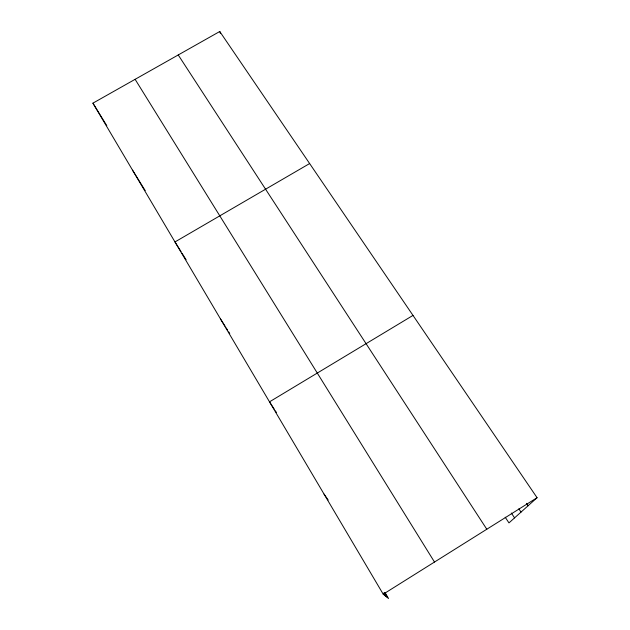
<?xml version="1.0" encoding="UTF-8"?>
<svg xmlns="http://www.w3.org/2000/svg" width="630" height="630" viewBox="0 0 630 630"><rect width="100%" height="100%" fill="white"/><g stroke="black" fill="none" stroke-linecap="round" stroke-linejoin="round"><path stroke-width="0.94" d="M385.08 592.617L388.56 598.5L383.221 594.2L92.925 103.155L219.76 31.5L537.075 497.708L508.969 522.9L505.197 517.206M383.221 594.2L537.075 497.708M412.997 315.409L269.506 401.845L274.27 409.161M309.637 163.548L174.975 241.944L181.046 251.646M324.041 494.101L328.159 499.992M526.436 503.331L528.082 505.772M518.837 508.835L521.026 512.096M511.324 513.009L514.568 517.884M275.334 410.791L276.389 412.422M178.235 54.96L486.801 529.239M220.508 318.961L225.115 326.23M226.146 327.844L227.682 330.27M228.706 331.884L229.73 333.498M182.054 253.268L186.102 259.741M135.111 79.317L434.495 562.039M132.544 170.179L145.215 190.614M92.925 103.155L106.785 125.653M384.513 592.602L387.497 597.642M384.268 593.271L386.277 596.657M383.442 593.051L384.93 595.578M219.76 31.5L220.35 33.327"/></g></svg>
